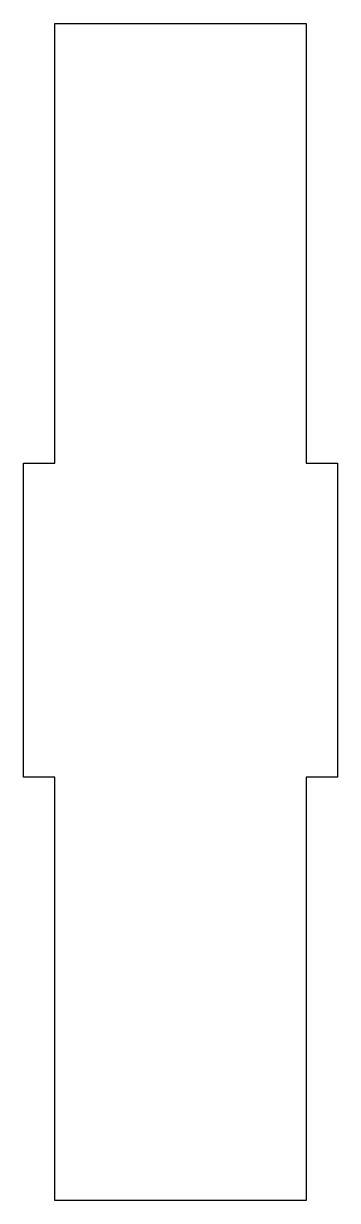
# Model space of a CAD drawing. Extents: x -21.9 to 3.1, y -35.3 to 58.4.
import ezdxf

# ---------------------------------------------------------------- set-up
doc = ezdxf.new("R2010")
doc.units = 0
doc.header["$MEASUREMENT"] = 0
doc.layers.add('VISIBLE', color=7, linetype='CONTINUOUS')

msp = doc.modelspace()

# ---------------------------------------------------------------- linework, layer by layer
at = {"layer": 'VISIBLE'}
for p, q in [((-19.356, 58.376), (0.644, 58.376)), ((-19.356, 23.376), (-19.356, 58.376)), ((0.644, 58.376), (0.644, 23.376)), ((-21.856, 23.376), (-19.356, 23.376)), ((-21.856, -1.624), (-21.856, 23.376)), ((0.644, 23.376), (3.144, 23.376)), ((3.144, 23.376), (3.144, -1.624)), ((-19.356, -1.624), (-21.856, -1.624)), ((-19.356, -35.324), (-19.356, -1.624)), ((0.644, -1.624), (0.644, -35.324)), ((3.144, -1.624), (0.644, -1.624)), ((0.644, -35.324), (-19.356, -35.324))]:
    msp.add_line(p, q, dxfattribs=at)

doc.saveas('drawing.dxf')
